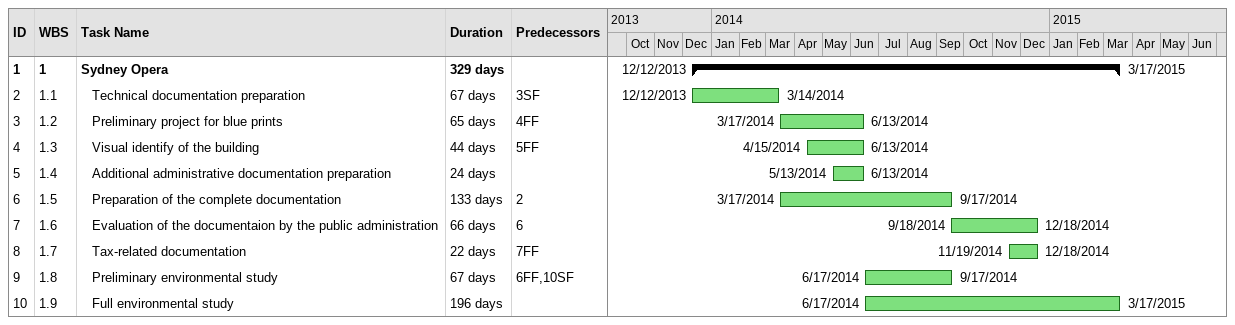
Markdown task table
| ID | WBS | Task | Duration | Start | Finish | Predecessors |
|---|---|---|---|---|---|---|
| 1 | 1 | **Sydney Opera** | 329d | 2013-12-12 | 2015-03-17 |  |
| 2 | 1.1 | Technical documentation preparation | 67d | 2013-12-12 | 2014-03-14 | 3SF |
| 3 | 1.2 | Preliminary project for blue prints | 65d | 2014-03-17 | 2014-06-13 | 4FF |
| 4 | 1.3 | Visual identify of the building | 44d | 2014-04-15 | 2014-06-13 | 5FF |
| 5 | 1.4 | Additional administrative documentation preparation | 24d | 2014-05-13 | 2014-06-13 |  |
| 6 | 1.5 | Preparation of the complete documentation | 133d | 2014-03-17 | 2014-09-17 | 2 |
| 7 | 1.6 | Evaluation of the documentaion by the public administration | 66d | 2014-09-18 | 2014-12-18 | 6 |
| 8 | 1.7 | Tax-related documentation | 22d | 2014-11-19 | 2014-12-18 | 7FF |
| 9 | 1.8 | Preliminary environmental study | 67d | 2014-06-17 | 2014-09-17 | 6FF, 10SF |
| 10 | 1.9 | Full environmental study | 196d | 2014-06-17 | 2015-03-17 |  |
